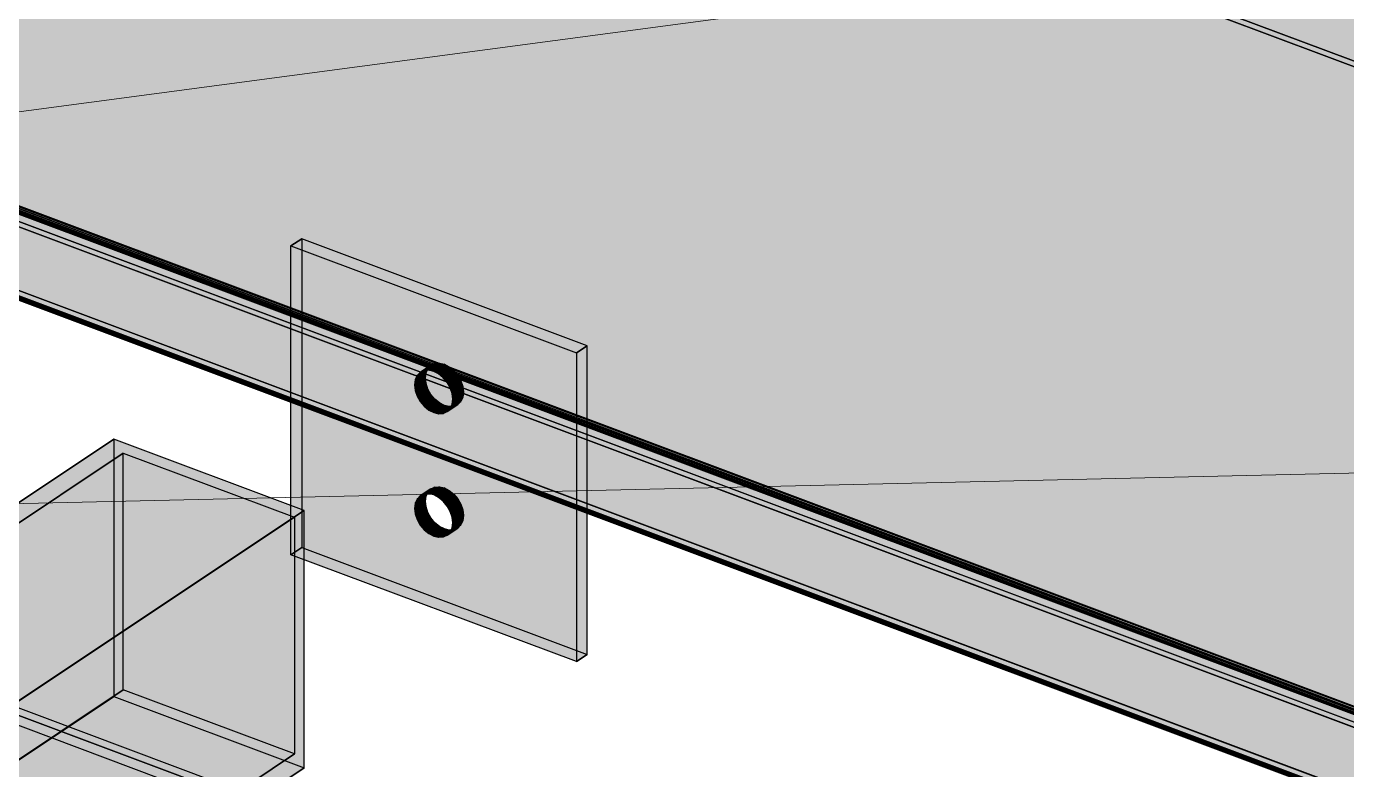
# Model space of a CAD drawing. Header units: millimetres. Extents: x 50 to 612415, y 2 to 4150.
# Drawn here: x 506879.4 to 507176.1, y 3066.1 to 3233.3 of the extents above; entities that cross this region are included whole.
import ezdxf

# ---------------------------------------------------------------- set-up
doc = ezdxf.new("R2010")
doc.units = ezdxf.units.MM
for name, color, linetype, lineweight in [('DIM', 7, 'Continuous', 13), ('HATCH', 8, 'Continuous', 9), ('OUTLINE', 7, 'Continuous', 25)]:
    doc.layers.add(name, color=color, linetype=linetype, lineweight=lineweight)

msp = doc.modelspace()

# ---------------------------------------------------------------- hatches: boundary and pattern name
at = {"layer": 'HATCH', "true_color": 0x617c87}
for points in [[(506465.121, 3530.022), (506490.45, 3338.131), (508395.612, 2623.695), (508556.01, 2745.938)], [(506492.302, 3337.242), (506466.973, 3529.133), (508555.973, 2745.758), (508395.575, 2623.515)], [(506445.4, 3498.899), (506446.603, 3499.701), (508521.501, 2721.614), (508520.298, 2720.812)], [(506155.161, 3349.271), (508203.162, 2581.27), (508180.708, 2566.301), (506132.707, 3334.302)], [(506156.764, 3350.34), (508204.765, 2582.34), (508203.162, 2581.27), (506155.161, 3349.271)], [(508203.162, 2578.955), (506155.161, 3346.956), (506132.707, 3331.987), (508180.708, 2563.986)], [(506459.211, 3346.347), (506458.008, 3345.545), (508389.006, 2621.421), (508390.209, 2622.223)], [(506490.422, 3338.039), (506472.242, 3325.918), (508377.338, 2611.507), (508395.518, 2623.628)], [(506473.681, 3323.643), (506491.861, 3335.763), (508394.079, 2622.431), (508375.899, 2610.311)], [(506490.434, 3338.05), (506490.422, 3338.039), (508395.518, 2623.628), (508395.533, 2623.638)], [(506491.861, 3335.763), (506492.057, 3335.944), (508394.32, 2622.595), (508394.079, 2622.431)]]:
    msp.add_hatch(color=145, dxfattribs=at).paths.add_polyline_path(points)
at = {"layer": 'HATCH', "true_color": 0x5b747f}
for points in [[(506437.341, 3511.643), (506445.4, 3498.899), (508520.298, 2720.812), (508528.356, 2727.513)], [(506446.603, 3499.701), (506438.544, 3512.445), (508529.559, 2728.315), (508521.501, 2721.614)], [(508203.162, 2581.27), (506155.161, 3349.271), (506155.161, 3336.539)], [(506155.161, 3346.956), (506155.161, 3349.271), (508203.162, 2581.27)], [(506156.764, 3337.608), (506156.764, 3350.34), (508204.765, 2582.34)], [(508203.162, 2578.955), (506155.161, 3346.956), (508203.162, 2581.27)], [(506458.008, 3345.545), (506470.863, 3325.215), (508376.151, 2610.732), (508389.006, 2621.421)], [(506472.066, 3326.017), (506459.211, 3346.347), (508390.209, 2622.223), (508377.353, 2611.534)], [(508203.162, 2581.27), (506155.161, 3336.539), (507179.161, 2932.861)], [(507180.765, 2933.931), (506156.764, 3337.608), (508204.765, 2582.34)]]:
    msp.add_hatch(color=147, dxfattribs=at).paths.add_polyline_path(points)
at = {"layer": 'HATCH', "true_color": 0x627d88}
for points in [[(506490.444, 3338.065), (506490.434, 3338.05), (508395.533, 2623.638), (508395.551, 2623.65)], [(506490.449, 3338.084), (506490.444, 3338.065), (508395.551, 2623.65), (508395.57, 2623.664)], [(506490.451, 3338.107), (506490.449, 3338.084), (508395.57, 2623.664), (508395.591, 2623.679)], [(506492.057, 3335.944), (506492.203, 3336.19), (508394.598, 2622.792), (508394.32, 2622.595)], [(506492.203, 3336.19), (506492.293, 3336.495), (508394.906, 2623.015), (508394.598, 2622.792)], [(506492.293, 3336.495), (506492.327, 3336.849), (508395.235, 2623.258), (508394.906, 2623.015)]]:
    msp.add_hatch(color=145, dxfattribs=at).paths.add_polyline_path(points)
at = {"layer": 'HATCH', "true_color": 0x617c88}
for points in [[(506490.45, 3338.131), (506490.451, 3338.107), (508395.591, 2623.679), (508395.612, 2623.695)], [(506492.327, 3336.849), (506492.302, 3337.242), (508395.575, 2623.515), (508395.235, 2623.258)]]:
    msp.add_hatch(color=145, dxfattribs=at).paths.add_polyline_path(points)
at = {"layer": 'HATCH', "true_color": 0x566e78}
for points in [[(506492.302, 3337.242), (506492.302, 3337.242), (508395.575, 2623.515), (508395.575, 2623.515)], [(506471.465, 3324.436), (506471.802, 3324.116), (508375.555, 2610.208), (508375.703, 2610.347)], [(506472.124, 3325.948), (506472.103, 3325.968), (508377.326, 2611.51), (508377.316, 2611.501)]]:
    msp.add_hatch(color=147, dxfattribs=at).paths.add_polyline_path(points)
at = {"layer": 'HATCH', "true_color": 0x5a737e}
for points in [[(506470.863, 3325.215), (506471.149, 3324.806), (508375.904, 2610.523), (508376.151, 2610.732)], [(506472.083, 3325.991), (506472.066, 3326.017), (508377.353, 2611.534), (508377.338, 2611.521)], [(506472.168, 3325.919), (506472.146, 3325.932), (508377.311, 2611.495), (508377.309, 2611.492)], [(506472.15, 3323.854), (506472.497, 3323.661), (508375.433, 2610.06), (508375.464, 2610.111)]]:
    msp.add_hatch(color=147, dxfattribs=at).paths.add_polyline_path(points)
at = {"layer": 'HATCH', "true_color": 0x58717b}
for points in [[(506471.149, 3324.806), (506471.465, 3324.436), (508375.703, 2610.347), (508375.904, 2610.523)], [(506471.802, 3324.116), (506472.15, 3323.854), (508375.464, 2610.111), (508375.555, 2610.208)], [(506472.103, 3325.968), (506472.083, 3325.991), (508377.338, 2611.521), (508377.326, 2611.51)], [(506472.146, 3325.932), (506472.124, 3325.948), (508377.316, 2611.501), (508377.311, 2611.495)]]:
    msp.add_hatch(color=147, dxfattribs=at).paths.add_polyline_path(points)
at = {"layer": 'HATCH', "true_color": 0x5c7580}
for points in [[(506472.189, 3325.912), (506472.168, 3325.919), (508377.309, 2611.492), (508377.311, 2611.491)], [(506472.497, 3323.661), (506472.834, 3323.54), (508375.463, 2610.054), (508375.433, 2610.06)]]:
    msp.add_hatch(color=147, dxfattribs=at).paths.add_polyline_path(points)
at = {"layer": 'HATCH', "true_color": 0x5e7883}
for points in [[(506472.208, 3325.909), (506472.189, 3325.912), (508377.311, 2611.491), (508377.316, 2611.494)], [(506472.834, 3323.54), (506473.149, 3323.496), (508375.552, 2610.095), (508375.463, 2610.054)]]:
    msp.add_hatch(color=155, dxfattribs=at).paths.add_polyline_path(points)
at = {"layer": 'HATCH', "true_color": 0x5f7985}
for points in [[(506472.226, 3325.911), (506472.208, 3325.909), (508377.316, 2611.494), (508377.325, 2611.499)], [(506473.149, 3323.496), (506473.435, 3323.531), (508375.699, 2610.182), (508375.552, 2610.095)]]:
    msp.add_hatch(color=155, dxfattribs=at).paths.add_polyline_path(points)
at = {"layer": 'HATCH', "true_color": 0x607b86}
for points in [[(506472.242, 3325.918), (506472.226, 3325.911), (508377.325, 2611.499), (508377.338, 2611.507)], [(506473.435, 3323.531), (506473.681, 3323.643), (508375.899, 2610.311), (508375.699, 2610.182)]]:
    msp.add_hatch(color=155, dxfattribs=at).paths.add_polyline_path(points)
at = {"layer": 'HATCH', "true_color": 0x46848e}
for points in [[(506938.852, 3114.478), (506938.852, 3183.926), (506941.258, 3185.53), (506941.258, 3116.082)], [(507003.006, 3159.869), (507003.006, 3090.42), (507005.411, 3092.024), (507005.411, 3161.472)], [(506967.905, 3155.471), (506967.225, 3154.767), (506969.631, 3156.371), (506970.31, 3157.075)], [(506973.953, 3146.655), (506974.633, 3147.359), (506977.038, 3148.963), (506976.359, 3148.259)], [(506520.516, 2830.237), (506520.516, 2888.11), (506899.023, 3140.448), (506899.023, 3082.575)], [(506522.655, 2884.994), (506522.655, 2831.75), (506901.162, 3084.088), (506901.162, 3137.332)], [(506967.905, 3127.691), (506967.225, 3126.987), (506969.631, 3128.591), (506970.31, 3129.295)], [(506561.147, 2817.315), (506561.147, 2870.559), (506939.654, 3122.897), (506939.654, 3069.653)], [(506563.285, 2872.072), (506563.285, 2814.198), (506941.792, 3066.536), (506941.792, 3124.41)], [(506973.953, 3118.875), (506974.633, 3119.58), (506977.038, 3121.183), (506976.359, 3120.479)]]:
    msp.add_hatch(color=145, dxfattribs=at).paths.add_polyline_path(points)
at = {"layer": 'HATCH', "true_color": 0x468f99}
for points in [[(506938.852, 3183.926), (507003.006, 3159.869), (507005.411, 3161.472), (506941.258, 3185.53)], [(506973.953, 3153.203), (506973.067, 3154.27), (506975.473, 3155.874), (506976.359, 3154.806)], [(506967.905, 3148.923), (506968.79, 3147.855), (506971.196, 3149.459), (506970.31, 3150.527)], [(506520.516, 2888.11), (506563.285, 2872.072), (506941.792, 3124.41), (506899.023, 3140.448)], [(506561.147, 2870.559), (506522.655, 2884.994), (506901.162, 3137.332), (506939.654, 3122.897)], [(506973.953, 3125.423), (506973.067, 3126.491), (506975.473, 3128.095), (506976.359, 3127.027)], [(506967.905, 3121.144), (506968.79, 3120.076), (506971.196, 3121.68), (506970.31, 3122.748)], [(507003.006, 3090.42), (506938.852, 3114.478), (506941.258, 3116.082), (507005.411, 3092.024)], [(506522.655, 2831.75), (506561.147, 2817.315), (506939.654, 3069.653), (506901.162, 3084.088)], [(506563.285, 2814.198), (506520.516, 2830.237), (506899.023, 3082.575), (506941.792, 3066.536)]]:
    msp.add_hatch(color=135, dxfattribs=at).paths.add_polyline_path(points)
at = {"layer": 'HATCH', "true_color": 0x468690}
for points in [[(506941.258, 3185.53), (506941.258, 3116.082), (506969.631, 3156.371)], [(506941.258, 3185.53), (506969.631, 3156.371), (506970.31, 3157.075)], [(506941.258, 3185.53), (506970.31, 3157.075), (506971.196, 3157.478)], [(506941.258, 3185.53), (506971.196, 3157.478), (506972.228, 3157.554)], [(506941.258, 3185.53), (506972.228, 3157.554), (506973.335, 3157.297)], [(506941.258, 3185.53), (506973.335, 3157.297), (506974.442, 3156.724)], [(506941.258, 3185.53), (506974.442, 3156.724), (506975.473, 3155.874)], [(507005.411, 3161.472), (506941.258, 3185.53), (506975.473, 3155.874)], [(506967.225, 3154.767), (506938.852, 3114.478), (506938.852, 3183.926)], [(506967.905, 3155.471), (506967.225, 3154.767), (506938.852, 3183.926)], [(506968.79, 3155.874), (506967.905, 3155.471), (506938.852, 3183.926)], [(506969.822, 3155.95), (506968.79, 3155.874), (506938.852, 3183.926)], [(506970.929, 3155.693), (506969.822, 3155.95), (506938.852, 3183.926)], [(506972.036, 3155.12), (506970.929, 3155.693), (506938.852, 3183.926)], [(506973.067, 3154.27), (506972.036, 3155.12), (506938.852, 3183.926)], [(506973.067, 3154.27), (506938.852, 3183.926), (507003.006, 3159.869)], [(507005.411, 3092.024), (507005.411, 3161.472), (506975.473, 3147.855)], [(507005.411, 3161.472), (506976.359, 3148.259), (506975.473, 3147.855)], [(507005.411, 3161.472), (506975.473, 3155.874), (506976.359, 3154.806)], [(507005.411, 3161.472), (506977.038, 3148.963), (506976.359, 3148.259)], [(507005.411, 3161.472), (506976.359, 3154.806), (506977.038, 3153.593)], [(507005.411, 3161.472), (506977.466, 3149.919), (506977.038, 3148.963)], [(507005.411, 3161.472), (506977.038, 3153.593), (506977.466, 3152.316)], [(507005.411, 3161.472), (506977.611, 3151.063), (506977.466, 3149.919)], [(507005.411, 3161.472), (506977.466, 3152.316), (506977.611, 3151.063)], [(506973.067, 3146.251), (507003.006, 3159.869), (507003.006, 3090.42)], [(506973.067, 3146.251), (506973.953, 3146.655), (507003.006, 3159.869)], [(506973.953, 3153.203), (506973.067, 3154.27), (507003.006, 3159.869)], [(506973.953, 3146.655), (506974.633, 3147.359), (507003.006, 3159.869)], [(506974.633, 3151.989), (506973.953, 3153.203), (507003.006, 3159.869)], [(506974.633, 3147.359), (506975.06, 3148.315), (507003.006, 3159.869)], [(506975.06, 3150.712), (506974.633, 3151.989), (507003.006, 3159.869)], [(506975.06, 3148.315), (506975.206, 3149.459), (507003.006, 3159.869)], [(506975.206, 3149.459), (506975.06, 3150.712), (507003.006, 3159.869)], [(506967.225, 3154.767), (506966.798, 3153.81), (506938.852, 3114.478)], [(506941.258, 3116.082), (506969.203, 3155.414), (506969.631, 3156.371)], [(506941.258, 3116.082), (506969.058, 3154.27), (506969.203, 3155.414)], [(506966.798, 3153.81), (506966.652, 3152.667), (506938.852, 3114.478)], [(506938.852, 3114.478), (506966.652, 3152.667), (506966.798, 3151.414)], [(506969.203, 3153.018), (506969.058, 3154.27), (506941.258, 3116.082)], [(506969.203, 3153.018), (506941.258, 3116.082), (506969.058, 3126.491)], [(506966.652, 3152.667), (506966.798, 3151.414), (506969.203, 3153.018), (506969.058, 3154.27)], [(506969.203, 3153.018), (506969.058, 3126.491), (506969.203, 3127.635)], [(506969.203, 3153.018), (506969.203, 3127.635), (506969.631, 3128.591)], [(506969.203, 3153.018), (506969.631, 3128.591), (506970.31, 3129.295)], [(506969.203, 3153.018), (506970.31, 3129.295), (506971.196, 3129.699)], [(506969.203, 3153.018), (506971.196, 3129.699), (506972.228, 3129.775)], [(506969.203, 3153.018), (506972.228, 3129.775), (506973.335, 3129.517)], [(506969.203, 3153.018), (506973.335, 3129.517), (506974.442, 3128.944)], [(506969.203, 3153.018), (506974.442, 3128.944), (506975.473, 3128.095)], [(506969.203, 3153.018), (506977.038, 3125.813), (506977.466, 3124.536)], [(506969.203, 3153.018), (506975.473, 3128.095), (506976.359, 3127.027)], [(506969.203, 3153.018), (506976.359, 3127.027), (506977.038, 3125.813)], [(506969.631, 3151.741), (506969.203, 3153.018), (506977.466, 3124.536)], [(506970.31, 3150.527), (506969.631, 3151.741), (506977.466, 3124.536)], [(506975.206, 3149.459), (506975.06, 3150.712), (506977.466, 3152.316), (506977.611, 3151.063)], [(506966.652, 3124.887), (506938.852, 3114.478), (506966.798, 3151.414)], [(506966.798, 3126.031), (506966.652, 3124.887), (506966.798, 3151.414)], [(506967.225, 3126.987), (506966.798, 3126.031), (506966.798, 3151.414)], [(506967.905, 3127.691), (506967.225, 3126.987), (506966.798, 3151.414)], [(506968.79, 3128.095), (506967.905, 3127.691), (506966.798, 3151.414)], [(506969.822, 3128.171), (506968.79, 3128.095), (506966.798, 3151.414)], [(506970.929, 3127.913), (506969.822, 3128.171), (506966.798, 3151.414)], [(506972.036, 3127.34), (506970.929, 3127.913), (506966.798, 3151.414)], [(506973.067, 3126.491), (506972.036, 3127.34), (506966.798, 3151.414)], [(506975.06, 3122.933), (506974.633, 3124.209), (506966.798, 3151.414)], [(506973.953, 3125.423), (506973.067, 3126.491), (506966.798, 3151.414)], [(506974.633, 3124.209), (506973.953, 3125.423), (506966.798, 3151.414)], [(506975.06, 3122.933), (506966.798, 3151.414), (506967.225, 3150.137)], [(506975.06, 3122.933), (506967.225, 3150.137), (506967.905, 3148.923)], [(506975.06, 3122.933), (506967.905, 3148.923), (507003.006, 3090.42)], [(506967.905, 3148.923), (506968.79, 3147.855), (507003.006, 3090.42)], [(507005.411, 3092.024), (506970.31, 3150.527), (506977.466, 3124.536)], [(507005.411, 3092.024), (506971.196, 3149.459), (506970.31, 3150.527)], [(507005.411, 3092.024), (506972.228, 3148.61), (506971.196, 3149.459)], [(506968.79, 3147.855), (506969.822, 3147.006), (507003.006, 3090.42)], [(506969.822, 3147.006), (506970.929, 3146.433), (507003.006, 3090.42)], [(506970.929, 3146.433), (506972.036, 3146.176), (507003.006, 3090.42)], [(506972.036, 3146.176), (506973.067, 3146.251), (507003.006, 3090.42)], [(507005.411, 3092.024), (506973.335, 3148.037), (506972.228, 3148.61)], [(507005.411, 3092.024), (506974.442, 3147.779), (506973.335, 3148.037)], [(507005.411, 3092.024), (506975.473, 3147.855), (506974.442, 3147.779)], [(506899.023, 3140.448), (506899.023, 3082.575), (506901.162, 3137.332)], [(506899.023, 3140.448), (506901.162, 3137.332), (506939.654, 3122.897)], [(506939.654, 3122.897), (506941.792, 3124.41), (506899.023, 3140.448)], [(506899.023, 3082.575), (506901.162, 3084.088), (506901.162, 3137.332)], [(506969.203, 3125.238), (506969.058, 3126.491), (506941.258, 3116.082)], [(506969.631, 3123.961), (506969.203, 3125.238), (506941.258, 3116.082)], [(506966.652, 3124.887), (506966.798, 3123.634), (506969.203, 3125.238), (506969.058, 3126.491)], [(506938.852, 3114.478), (506966.652, 3124.887), (506966.798, 3123.634)], [(506938.852, 3114.478), (506966.798, 3123.634), (506967.225, 3122.357)], [(506938.852, 3114.478), (506967.225, 3122.357), (506967.905, 3121.144)], [(506939.654, 3069.653), (506941.792, 3066.536), (506941.792, 3124.41)], [(506939.654, 3122.897), (506939.654, 3069.653), (506941.792, 3124.41)], [(506970.31, 3122.748), (506969.631, 3123.961), (506941.258, 3116.082)], [(506971.196, 3121.68), (506970.31, 3122.748), (506941.258, 3116.082)], [(506975.206, 3121.68), (506975.06, 3122.933), (506977.466, 3124.536), (506977.611, 3123.283)], [(506975.206, 3121.68), (506975.06, 3122.933), (507003.006, 3090.42)], [(507005.411, 3092.024), (506977.466, 3122.14), (506977.038, 3121.183)], [(507005.411, 3092.024), (506977.466, 3124.536), (506977.611, 3123.283)], [(507005.411, 3092.024), (506977.611, 3123.283), (506977.466, 3122.14)], [(506938.852, 3114.478), (506967.905, 3121.144), (506968.79, 3120.076)], [(507003.006, 3090.42), (506938.852, 3114.478), (506968.79, 3120.076)], [(506971.196, 3121.68), (506941.258, 3116.082), (507005.411, 3092.024)], [(506968.79, 3120.076), (506969.822, 3119.226), (507003.006, 3090.42)], [(506969.822, 3119.226), (506970.929, 3118.654), (507003.006, 3090.42)], [(507005.411, 3092.024), (506972.228, 3120.83), (506971.196, 3121.68)], [(507005.411, 3092.024), (506973.335, 3120.257), (506972.228, 3120.83)], [(507005.411, 3092.024), (506974.442, 3120), (506973.335, 3120.257)], [(506973.953, 3118.875), (506974.633, 3119.58), (507003.006, 3090.42)], [(507005.411, 3092.024), (506975.473, 3120.076), (506974.442, 3120)], [(506974.633, 3119.58), (506975.06, 3120.536), (507003.006, 3090.42)], [(506975.06, 3120.536), (506975.206, 3121.68), (507003.006, 3090.42)], [(507005.411, 3092.024), (506976.359, 3120.479), (506975.473, 3120.076)], [(507005.411, 3092.024), (506977.038, 3121.183), (506976.359, 3120.479)], [(506970.929, 3118.654), (506972.036, 3118.396), (507003.006, 3090.42)], [(506972.036, 3118.396), (506973.067, 3118.472), (507003.006, 3090.42)], [(506973.067, 3118.472), (506973.953, 3118.875), (507003.006, 3090.42)], [(506939.654, 3069.653), (506901.162, 3084.088), (506899.023, 3082.575)], [(506939.654, 3069.653), (506899.023, 3082.575), (506941.792, 3066.536)]]:
    msp.add_hatch(color=145, dxfattribs=at).paths.add_polyline_path(points)
at = {"layer": 'HATCH', "true_color": 0x46828c}
for points in [[(506966.798, 3153.81), (506966.652, 3152.667), (506969.058, 3154.27), (506969.203, 3155.414)], [(506975.06, 3148.315), (506975.206, 3149.459), (506977.611, 3151.063), (506977.466, 3149.919)], [(506966.798, 3126.031), (506966.652, 3124.887), (506969.058, 3126.491), (506969.203, 3127.635)], [(506975.06, 3120.536), (506975.206, 3121.68), (506977.611, 3123.283), (506977.466, 3122.14)]]:
    msp.add_hatch(color=145, dxfattribs=at).paths.add_polyline_path(points)
at = {"layer": 'HATCH', "true_color": 0x468089}
for points in [[(506967.225, 3154.767), (506966.798, 3153.81), (506969.203, 3155.414), (506969.631, 3156.371)], [(506974.633, 3147.359), (506975.06, 3148.315), (506977.466, 3149.919), (506977.038, 3148.963)], [(506967.225, 3126.987), (506966.798, 3126.031), (506969.203, 3127.635), (506969.631, 3128.591)], [(506974.633, 3119.58), (506975.06, 3120.536), (506977.466, 3122.14), (506977.038, 3121.183)]]:
    msp.add_hatch(color=137, dxfattribs=at).paths.add_polyline_path(points)
at = {"layer": 'HATCH', "true_color": 0x468892}
for points in [[(506968.79, 3155.874), (506967.905, 3155.471), (506970.31, 3157.075), (506971.196, 3157.478)], [(506973.067, 3146.251), (506973.953, 3146.655), (506976.359, 3148.259), (506975.473, 3147.855)], [(506968.79, 3128.095), (506967.905, 3127.691), (506970.31, 3129.295), (506971.196, 3129.699)], [(506973.067, 3118.472), (506973.953, 3118.875), (506976.359, 3120.479), (506975.473, 3120.076)]]:
    msp.add_hatch(color=145, dxfattribs=at).paths.add_polyline_path(points)
at = {"layer": 'HATCH', "true_color": 0x468b96}
for points in [[(506969.822, 3155.95), (506968.79, 3155.874), (506971.196, 3157.478), (506972.228, 3157.554)], [(506972.036, 3146.176), (506973.067, 3146.251), (506975.473, 3147.855), (506974.442, 3147.779)], [(506969.822, 3128.171), (506968.79, 3128.095), (506971.196, 3129.699), (506972.228, 3129.775)], [(506972.036, 3118.396), (506973.067, 3118.472), (506975.473, 3120.076), (506974.442, 3120)]]:
    msp.add_hatch(color=145, dxfattribs=at).paths.add_polyline_path(points)
at = {"layer": 'HATCH', "true_color": 0x468e98}
for points in [[(506970.929, 3155.693), (506969.822, 3155.95), (506972.228, 3157.554), (506973.335, 3157.297)], [(506970.929, 3146.433), (506972.036, 3146.176), (506974.442, 3147.779), (506973.335, 3148.037)], [(506970.929, 3127.913), (506969.822, 3128.171), (506972.228, 3129.775), (506973.335, 3129.517)], [(506970.929, 3118.654), (506972.036, 3118.396), (506974.442, 3120), (506973.335, 3120.257)]]:
    msp.add_hatch(color=145, dxfattribs=at).paths.add_polyline_path(points)
at = {"layer": 'HATCH', "true_color": 0x468f9a}
for points in [[(506972.036, 3155.12), (506970.929, 3155.693), (506973.335, 3157.297), (506974.442, 3156.724)], [(506973.067, 3154.27), (506972.036, 3155.12), (506974.442, 3156.724), (506975.473, 3155.874)], [(506968.79, 3147.855), (506969.822, 3147.006), (506972.228, 3148.61), (506971.196, 3149.459)], [(506969.822, 3147.006), (506970.929, 3146.433), (506973.335, 3148.037), (506972.228, 3148.61)], [(506972.036, 3127.34), (506970.929, 3127.913), (506973.335, 3129.517), (506974.442, 3128.944)], [(506973.067, 3126.491), (506972.036, 3127.34), (506974.442, 3128.944), (506975.473, 3128.095)], [(506968.79, 3120.076), (506969.822, 3119.226), (506972.228, 3120.83), (506971.196, 3121.68)], [(506969.822, 3119.226), (506970.929, 3118.654), (506973.335, 3120.257), (506972.228, 3120.83)]]:
    msp.add_hatch(color=135, dxfattribs=at).paths.add_polyline_path(points)
at = {"layer": 'HATCH', "true_color": 0x468d97}
for points in [[(506974.633, 3151.989), (506973.953, 3153.203), (506976.359, 3154.806), (506977.038, 3153.593)], [(506967.225, 3150.137), (506967.905, 3148.923), (506970.31, 3150.527), (506969.631, 3151.741)], [(506974.633, 3124.209), (506973.953, 3125.423), (506976.359, 3127.027), (506977.038, 3125.813)], [(506967.225, 3122.357), (506967.905, 3121.144), (506970.31, 3122.748), (506969.631, 3123.961)]]:
    msp.add_hatch(color=145, dxfattribs=at).paths.add_polyline_path(points)
at = {"layer": 'HATCH', "true_color": 0x468a94}
for points in [[(506966.798, 3151.414), (506967.225, 3150.137), (506969.631, 3151.741), (506969.203, 3153.018)], [(506975.06, 3150.712), (506974.633, 3151.989), (506977.038, 3153.593), (506977.466, 3152.316)], [(506966.798, 3123.634), (506967.225, 3122.357), (506969.631, 3123.961), (506969.203, 3125.238)], [(506975.06, 3122.933), (506974.633, 3124.209), (506977.038, 3125.813), (506977.466, 3124.536)]]:
    msp.add_hatch(color=145, dxfattribs=at).paths.add_polyline_path(points)

# ---------------------------------------------------------------- linework, layer by layer
at = {"layer": 'DIM'}
for points in [[(506303.463, 3137.708), (508800, 3470), (508900, 3470)], [(506224.149, 3111.023), (508800, 3170), (508900, 3170)]]:
    msp.add_lwpolyline(points, dxfattribs=at)
at = {"layer": 'OUTLINE', "color": 139, "true_color": 0x42544a}
for p, q in [((508520.298, 2720.812), (506445.4, 3498.899)), ((506445.4, 3498.899), (508520.298, 2720.812)), ((506446.603, 3499.701), (508521.501, 2721.614)), ((508521.501, 2721.614), (506446.603, 3499.701)), ((508203.162, 2581.27), (506155.161, 3349.271)), ((506155.161, 3349.271), (508203.162, 2581.27)), ((508203.162, 2581.27), (506155.161, 3349.271)), ((506155.161, 3349.271), (508203.162, 2581.27)), ((506156.764, 3350.34), (508204.765, 2582.34)), ((506156.764, 3350.34), (508204.765, 2582.34)), ((508203.162, 2578.955), (506155.161, 3346.956)), ((508203.162, 2578.955), (506155.161, 3346.956)), ((508389.006, 2621.421), (506458.008, 3345.545)), ((506458.008, 3345.545), (508389.006, 2621.421)), ((506459.211, 3346.347), (508390.209, 2622.223)), ((508390.209, 2622.223), (506459.211, 3346.347)), ((506490.422, 3338.039), (508395.518, 2623.628)), ((508395.518, 2623.628), (506490.422, 3338.039)), ((506490.434, 3338.05), (508395.533, 2623.638)), ((508395.533, 2623.638), (506490.434, 3338.05)), ((506490.444, 3338.065), (508395.551, 2623.65)), ((508395.551, 2623.65), (506490.444, 3338.065)), ((506490.449, 3338.084), (508395.57, 2623.664)), ((508395.57, 2623.664), (506490.449, 3338.084)), ((506490.45, 3338.131), (508395.612, 2623.695)), ((508395.612, 2623.695), (506490.45, 3338.131)), ((506490.451, 3338.107), (508395.591, 2623.679)), ((508395.591, 2623.679), (506490.451, 3338.107)), ((508394.079, 2622.431), (506491.861, 3335.763)), ((506491.861, 3335.763), (508394.079, 2622.431)), ((508394.32, 2622.595), (506492.057, 3335.944)), ((506492.057, 3335.944), (508394.32, 2622.595)), ((508394.598, 2622.792), (506492.203, 3336.19)), ((506492.203, 3336.19), (508394.598, 2622.792)), ((508394.906, 2623.015), (506492.293, 3336.495)), ((506492.293, 3336.495), (508394.906, 2623.015)), ((508395.575, 2623.515), (506492.302, 3337.242)), ((506492.302, 3337.242), (508395.575, 2623.515)), ((508395.575, 2623.515), (506492.302, 3337.242)), ((506492.302, 3337.242), (508395.575, 2623.515)), ((508395.235, 2623.258), (506492.327, 3336.849)), ((506492.327, 3336.849), (508395.235, 2623.258)), ((508376.151, 2610.732), (506470.863, 3325.215)), ((506470.863, 3325.215), (508376.151, 2610.732)), ((508375.904, 2610.523), (506471.149, 3324.806)), ((506471.149, 3324.806), (508375.904, 2610.523)), ((508375.703, 2610.347), (506471.465, 3324.436)), ((506471.465, 3324.436), (508375.703, 2610.347)), ((508375.555, 2610.208), (506471.802, 3324.116)), ((506471.802, 3324.116), (508375.555, 2610.208)), ((506472.066, 3326.017), (508377.353, 2611.534)), ((508377.353, 2611.534), (506472.066, 3326.017)), ((506472.083, 3325.991), (508377.338, 2611.521)), ((508377.338, 2611.521), (506472.083, 3325.991)), ((506472.103, 3325.968), (508377.326, 2611.51)), ((508377.326, 2611.51), (506472.103, 3325.968)), ((506472.124, 3325.948), (508377.316, 2611.501)), ((508377.316, 2611.501), (506472.124, 3325.948)), ((506472.146, 3325.932), (508377.311, 2611.495)), ((508377.311, 2611.495), (506472.146, 3325.932)), ((508375.464, 2610.111), (506472.15, 3323.854)), ((506472.15, 3323.854), (508375.464, 2610.111)), ((506472.168, 3325.919), (508377.309, 2611.492)), ((508377.309, 2611.492), (506472.168, 3325.919)), ((506472.189, 3325.912), (508377.311, 2611.491)), ((508377.311, 2611.491), (506472.189, 3325.912)), ((506472.208, 3325.909), (508377.316, 2611.494)), ((508377.316, 2611.494), (506472.208, 3325.909)), ((506472.226, 3325.911), (508377.325, 2611.499)), ((508377.325, 2611.499), (506472.226, 3325.911)), ((506472.242, 3325.918), (508377.338, 2611.507)), ((508377.338, 2611.507), (506472.242, 3325.918)), ((508375.433, 2610.06), (506472.497, 3323.661)), ((506472.497, 3323.661), (508375.433, 2610.06)), ((508375.463, 2610.054), (506472.834, 3323.54)), ((506472.834, 3323.54), (508375.463, 2610.054)), ((508375.552, 2610.095), (506473.149, 3323.496)), ((506473.149, 3323.496), (508375.552, 2610.095)), ((508375.699, 2610.182), (506473.435, 3323.531)), ((506473.435, 3323.531), (508375.699, 2610.182)), ((508375.899, 2610.311), (506473.681, 3323.643)), ((506473.681, 3323.643), (508375.899, 2610.311)), ((506938.852, 3183.926), (506941.258, 3185.53)), ((506941.258, 3185.53), (506938.852, 3183.926)), ((506941.258, 3185.53), (506941.258, 3116.082)), ((506941.258, 3185.53), (506941.258, 3116.082)), ((507005.411, 3161.472), (506941.258, 3185.53)), ((507005.411, 3161.472), (506941.258, 3185.53)), ((506938.852, 3114.478), (506938.852, 3183.926)), ((506938.852, 3114.478), (506938.852, 3183.926)), ((506938.852, 3183.926), (507003.006, 3159.869)), ((506938.852, 3183.926), (507003.006, 3159.869)), ((507003.006, 3159.869), (507005.411, 3161.472)), ((507005.411, 3161.472), (507003.006, 3159.869)), ((507005.411, 3092.024), (507005.411, 3161.472)), ((507005.411, 3092.024), (507005.411, 3161.472)), ((507003.006, 3159.869), (507003.006, 3090.42)), ((507003.006, 3159.869), (507003.006, 3090.42)), ((506969.203, 3155.414), (506966.798, 3153.81)), ((506966.798, 3153.81), (506969.203, 3155.414)), ((506967.225, 3154.767), (506966.798, 3153.81)), ((506967.225, 3154.767), (506966.798, 3153.81)), ((506969.631, 3156.371), (506967.225, 3154.767)), ((506967.225, 3154.767), (506969.631, 3156.371)), ((506967.905, 3155.471), (506967.225, 3154.767)), ((506967.905, 3155.471), (506967.225, 3154.767)), ((506970.31, 3157.075), (506967.905, 3155.471)), ((506967.905, 3155.471), (506970.31, 3157.075)), ((506968.79, 3155.874), (506967.905, 3155.471)), ((506968.79, 3155.874), (506967.905, 3155.471)), ((506971.196, 3157.478), (506968.79, 3155.874)), ((506968.79, 3155.874), (506971.196, 3157.478)), ((506969.822, 3155.95), (506968.79, 3155.874)), ((506969.822, 3155.95), (506968.79, 3155.874)), ((506969.058, 3154.27), (506969.203, 3155.414)), ((506969.058, 3154.27), (506969.203, 3155.414)), ((506969.203, 3155.414), (506969.631, 3156.371)), ((506969.203, 3155.414), (506969.631, 3156.371)), ((506969.631, 3156.371), (506970.31, 3157.075)), ((506969.631, 3156.371), (506970.31, 3157.075)), ((506972.228, 3157.554), (506969.822, 3155.95)), ((506969.822, 3155.95), (506972.228, 3157.554)), ((506970.929, 3155.693), (506969.822, 3155.95)), ((506970.929, 3155.693), (506969.822, 3155.95)), ((506970.31, 3157.075), (506971.196, 3157.478)), ((506970.31, 3157.075), (506971.196, 3157.478)), ((506973.335, 3157.297), (506970.929, 3155.693)), ((506970.929, 3155.693), (506973.335, 3157.297)), ((506972.036, 3155.12), (506970.929, 3155.693)), ((506972.036, 3155.12), (506970.929, 3155.693)), ((506971.196, 3157.478), (506972.228, 3157.554)), ((506971.196, 3157.478), (506972.228, 3157.554)), ((506974.442, 3156.724), (506972.036, 3155.12)), ((506972.036, 3155.12), (506974.442, 3156.724)), ((506973.067, 3154.27), (506972.036, 3155.12)), ((506973.067, 3154.27), (506972.036, 3155.12)), ((506972.228, 3157.554), (506973.335, 3157.297)), ((506972.228, 3157.554), (506973.335, 3157.297)), ((506975.473, 3155.874), (506973.067, 3154.27)), ((506973.067, 3154.27), (506975.473, 3155.874)), ((506973.335, 3157.297), (506974.442, 3156.724)), ((506973.335, 3157.297), (506974.442, 3156.724)), ((506976.359, 3154.806), (506973.953, 3153.203)), ((506973.953, 3153.203), (506976.359, 3154.806)), ((506974.442, 3156.724), (506975.473, 3155.874)), ((506974.442, 3156.724), (506975.473, 3155.874)), ((506975.473, 3155.874), (506976.359, 3154.806)), ((506975.473, 3155.874), (506976.359, 3154.806)), ((506976.359, 3154.806), (506977.038, 3153.593)), ((506976.359, 3154.806), (506977.038, 3153.593)), ((506969.058, 3154.27), (506966.652, 3152.667)), ((506966.652, 3152.667), (506969.058, 3154.27)), ((506966.798, 3153.81), (506966.652, 3152.667)), ((506966.798, 3153.81), (506966.652, 3152.667)), ((506966.652, 3152.667), (506966.798, 3151.414)), ((506966.652, 3152.667), (506966.798, 3151.414)), ((506969.203, 3153.018), (506966.798, 3151.414)), ((506966.798, 3151.414), (506969.203, 3153.018)), ((506969.631, 3151.741), (506967.225, 3150.137)), ((506967.225, 3150.137), (506969.631, 3151.741)), ((506969.203, 3153.018), (506969.058, 3154.27)), ((506969.203, 3153.018), (506969.058, 3154.27)), ((506969.631, 3151.741), (506969.203, 3153.018)), ((506969.631, 3151.741), (506969.203, 3153.018)), ((506970.31, 3150.527), (506969.631, 3151.741)), ((506970.31, 3150.527), (506969.631, 3151.741)), ((506973.953, 3153.203), (506973.067, 3154.27)), ((506973.953, 3153.203), (506973.067, 3154.27)), ((506974.633, 3151.989), (506973.953, 3153.203)), ((506974.633, 3151.989), (506973.953, 3153.203)), ((506974.633, 3151.989), (506977.038, 3153.593)), ((506977.038, 3153.593), (506974.633, 3151.989)), ((506975.06, 3150.712), (506974.633, 3151.989)), ((506975.06, 3150.712), (506974.633, 3151.989)), ((506975.06, 3150.712), (506977.466, 3152.316)), ((506977.466, 3152.316), (506975.06, 3150.712)), ((506977.038, 3153.593), (506977.466, 3152.316)), ((506977.038, 3153.593), (506977.466, 3152.316)), ((506977.466, 3152.316), (506977.611, 3151.063)), ((506977.466, 3152.316), (506977.611, 3151.063)), ((506966.798, 3151.414), (506967.225, 3150.137)), ((506966.798, 3151.414), (506967.225, 3150.137)), ((506967.225, 3150.137), (506967.905, 3148.923)), ((506967.225, 3150.137), (506967.905, 3148.923)), ((506967.905, 3148.923), (506970.31, 3150.527)), ((506970.31, 3150.527), (506967.905, 3148.923)), ((506967.905, 3148.923), (506968.79, 3147.855)), ((506967.905, 3148.923), (506968.79, 3147.855)), ((506968.79, 3147.855), (506971.196, 3149.459)), ((506971.196, 3149.459), (506968.79, 3147.855)), ((506971.196, 3149.459), (506970.31, 3150.527)), ((506971.196, 3149.459), (506970.31, 3150.527)), ((506972.228, 3148.61), (506971.196, 3149.459)), ((506972.228, 3148.61), (506971.196, 3149.459)), ((506974.633, 3147.359), (506977.038, 3148.963)), ((506977.038, 3148.963), (506974.633, 3147.359)), ((506975.206, 3149.459), (506975.06, 3150.712)), ((506975.206, 3149.459), (506975.06, 3150.712)), ((506975.06, 3148.315), (506977.466, 3149.919)), ((506977.466, 3149.919), (506975.06, 3148.315)), ((506975.06, 3148.315), (506975.206, 3149.459)), ((506975.06, 3148.315), (506975.206, 3149.459)), ((506975.206, 3149.459), (506977.611, 3151.063)), ((506977.611, 3151.063), (506975.206, 3149.459)), ((506977.038, 3148.963), (506976.359, 3148.259)), ((506977.038, 3148.963), (506976.359, 3148.259)), ((506977.466, 3149.919), (506977.038, 3148.963)), ((506977.466, 3149.919), (506977.038, 3148.963)), ((506977.611, 3151.063), (506977.466, 3149.919)), ((506977.611, 3151.063), (506977.466, 3149.919)), ((506968.79, 3147.855), (506969.822, 3147.006)), ((506968.79, 3147.855), (506969.822, 3147.006)), ((506969.822, 3147.006), (506972.228, 3148.61)), ((506972.228, 3148.61), (506969.822, 3147.006)), ((506969.822, 3147.006), (506970.929, 3146.433)), ((506969.822, 3147.006), (506970.929, 3146.433)), ((506970.929, 3146.433), (506973.335, 3148.037)), ((506973.335, 3148.037), (506970.929, 3146.433)), ((506970.929, 3146.433), (506972.036, 3146.176)), ((506970.929, 3146.433), (506972.036, 3146.176)), ((506972.036, 3146.176), (506974.442, 3147.779)), ((506974.442, 3147.779), (506972.036, 3146.176)), ((506972.036, 3146.176), (506973.067, 3146.251)), ((506972.036, 3146.176), (506973.067, 3146.251)), ((506973.335, 3148.037), (506972.228, 3148.61)), ((506973.335, 3148.037), (506972.228, 3148.61)), ((506973.067, 3146.251), (506975.473, 3147.855)), ((506975.473, 3147.855), (506973.067, 3146.251)), ((506973.067, 3146.251), (506973.953, 3146.655)), ((506973.067, 3146.251), (506973.953, 3146.655)), ((506974.442, 3147.779), (506973.335, 3148.037)), ((506974.442, 3147.779), (506973.335, 3148.037)), ((506973.953, 3146.655), (506976.359, 3148.259)), ((506976.359, 3148.259), (506973.953, 3146.655)), ((506973.953, 3146.655), (506974.633, 3147.359)), ((506973.953, 3146.655), (506974.633, 3147.359)), ((506975.473, 3147.855), (506974.442, 3147.779)), ((506975.473, 3147.855), (506974.442, 3147.779)), ((506974.633, 3147.359), (506975.06, 3148.315)), ((506974.633, 3147.359), (506975.06, 3148.315)), ((506976.359, 3148.259), (506975.473, 3147.855)), ((506976.359, 3148.259), (506975.473, 3147.855)), ((506520.516, 2888.11), (506899.023, 3140.448)), ((506899.023, 3140.448), (506520.516, 2888.11)), ((506899.023, 3140.448), (506899.023, 3082.575)), ((506941.792, 3124.41), (506899.023, 3140.448)), ((506899.023, 3140.448), (506899.023, 3082.575)), ((506941.792, 3124.41), (506899.023, 3140.448)), ((506901.162, 3137.332), (506522.655, 2884.994)), ((506522.655, 2884.994), (506901.162, 3137.332)), ((506901.162, 3084.088), (506901.162, 3137.332)), ((506901.162, 3137.332), (506939.654, 3122.897)), ((506901.162, 3084.088), (506901.162, 3137.332)), ((506901.162, 3137.332), (506939.654, 3122.897)), ((506969.631, 3128.591), (506967.225, 3126.987)), ((506967.225, 3126.987), (506969.631, 3128.591)), ((506970.31, 3129.295), (506967.905, 3127.691)), ((506967.905, 3127.691), (506970.31, 3129.295)), ((506968.79, 3128.095), (506967.905, 3127.691)), ((506968.79, 3128.095), (506967.905, 3127.691)), ((506971.196, 3129.699), (506968.79, 3128.095)), ((506968.79, 3128.095), (506971.196, 3129.699)), ((506969.822, 3128.171), (506968.79, 3128.095)), ((506969.822, 3128.171), (506968.79, 3128.095)), ((506969.203, 3127.635), (506969.631, 3128.591)), ((506969.203, 3127.635), (506969.631, 3128.591)), ((506969.631, 3128.591), (506970.31, 3129.295)), ((506969.631, 3128.591), (506970.31, 3129.295)), ((506972.228, 3129.775), (506969.822, 3128.171)), ((506969.822, 3128.171), (506972.228, 3129.775)), ((506970.929, 3127.913), (506969.822, 3128.171)), ((506970.929, 3127.913), (506969.822, 3128.171)), ((506970.31, 3129.295), (506971.196, 3129.699)), ((506970.31, 3129.295), (506971.196, 3129.699)), ((506973.335, 3129.517), (506970.929, 3127.913)), ((506970.929, 3127.913), (506973.335, 3129.517)), ((506972.036, 3127.34), (506970.929, 3127.913)), ((506972.036, 3127.34), (506970.929, 3127.913)), ((506971.196, 3129.699), (506972.228, 3129.775)), ((506971.196, 3129.699), (506972.228, 3129.775)), ((506974.442, 3128.944), (506972.036, 3127.34)), ((506972.036, 3127.34), (506974.442, 3128.944)), ((506972.228, 3129.775), (506973.335, 3129.517)), ((506972.228, 3129.775), (506973.335, 3129.517)), ((506975.473, 3128.095), (506973.067, 3126.491)), ((506973.067, 3126.491), (506975.473, 3128.095)), ((506973.335, 3129.517), (506974.442, 3128.944)), ((506973.335, 3129.517), (506974.442, 3128.944)), ((506974.442, 3128.944), (506975.473, 3128.095)), ((506974.442, 3128.944), (506975.473, 3128.095)), ((506975.473, 3128.095), (506976.359, 3127.027)), ((506975.473, 3128.095), (506976.359, 3127.027)), ((506969.058, 3126.491), (506966.652, 3124.887)), ((506966.652, 3124.887), (506969.058, 3126.491)), ((506966.798, 3126.031), (506966.652, 3124.887)), ((506966.798, 3126.031), (506966.652, 3124.887)), ((506969.203, 3127.635), (506966.798, 3126.031)), ((506966.798, 3126.031), (506969.203, 3127.635)), ((506967.225, 3126.987), (506966.798, 3126.031)), ((506967.225, 3126.987), (506966.798, 3126.031)), ((506969.203, 3125.238), (506966.798, 3123.634)), ((506966.798, 3123.634), (506969.203, 3125.238)), ((506967.905, 3127.691), (506967.225, 3126.987)), ((506967.905, 3127.691), (506967.225, 3126.987)), ((506969.058, 3126.491), (506969.203, 3127.635)), ((506969.058, 3126.491), (506969.203, 3127.635)), ((506969.203, 3125.238), (506969.058, 3126.491)), ((506969.203, 3125.238), (506969.058, 3126.491)), ((506969.631, 3123.961), (506969.203, 3125.238)), ((506969.631, 3123.961), (506969.203, 3125.238)), ((506973.067, 3126.491), (506972.036, 3127.34)), ((506973.067, 3126.491), (506972.036, 3127.34)), ((506973.953, 3125.423), (506973.067, 3126.491)), ((506973.953, 3125.423), (506973.067, 3126.491)), ((506976.359, 3127.027), (506973.953, 3125.423)), ((506973.953, 3125.423), (506976.359, 3127.027)), ((506974.633, 3124.209), (506973.953, 3125.423)), ((506974.633, 3124.209), (506973.953, 3125.423)), ((506974.633, 3124.209), (506977.038, 3125.813)), ((506977.038, 3125.813), (506974.633, 3124.209)), ((506976.359, 3127.027), (506977.038, 3125.813)), ((506976.359, 3127.027), (506977.038, 3125.813)), ((506977.038, 3125.813), (506977.466, 3124.536)), ((506977.038, 3125.813), (506977.466, 3124.536)), ((506561.147, 2870.559), (506939.654, 3122.897)), ((506939.654, 3122.897), (506561.147, 2870.559)), ((506941.792, 3124.41), (506563.285, 2872.072)), ((506563.285, 2872.072), (506941.792, 3124.41)), ((506939.654, 3122.897), (506939.654, 3069.653)), ((506939.654, 3122.897), (506939.654, 3069.653)), ((506941.792, 3066.536), (506941.792, 3124.41)), ((506941.792, 3066.536), (506941.792, 3124.41)), ((506966.652, 3124.887), (506966.798, 3123.634)), ((506966.652, 3124.887), (506966.798, 3123.634)), ((506966.798, 3123.634), (506967.225, 3122.357)), ((506966.798, 3123.634), (506967.225, 3122.357)), ((506969.631, 3123.961), (506967.225, 3122.357)), ((506967.225, 3122.357), (506969.631, 3123.961)), ((506967.225, 3122.357), (506967.905, 3121.144)), ((506967.225, 3122.357), (506967.905, 3121.144)), ((506967.905, 3121.144), (506970.31, 3122.748)), ((506970.31, 3122.748), (506967.905, 3121.144)), ((506970.31, 3122.748), (506969.631, 3123.961)), ((506970.31, 3122.748), (506969.631, 3123.961)), ((506971.196, 3121.68), (506970.31, 3122.748)), ((506971.196, 3121.68), (506970.31, 3122.748)), ((506975.06, 3122.933), (506974.633, 3124.209)), ((506975.06, 3122.933), (506974.633, 3124.209)), ((506975.06, 3122.933), (506977.466, 3124.536)), ((506977.466, 3124.536), (506975.06, 3122.933)), ((506975.206, 3121.68), (506975.06, 3122.933)), ((506975.206, 3121.68), (506975.06, 3122.933)), ((506975.06, 3120.536), (506977.466, 3122.14)), ((506977.466, 3122.14), (506975.06, 3120.536)), ((506975.206, 3121.68), (506977.611, 3123.283)), ((506977.611, 3123.283), (506975.206, 3121.68)), ((506977.466, 3122.14), (506977.038, 3121.183)), ((506977.466, 3122.14), (506977.038, 3121.183)), ((506977.466, 3124.536), (506977.611, 3123.283)), ((506977.466, 3124.536), (506977.611, 3123.283)), ((506977.611, 3123.283), (506977.466, 3122.14)), ((506977.611, 3123.283), (506977.466, 3122.14)), ((506967.905, 3121.144), (506968.79, 3120.076)), ((506967.905, 3121.144), (506968.79, 3120.076)), ((506968.79, 3120.076), (506971.196, 3121.68)), ((506971.196, 3121.68), (506968.79, 3120.076)), ((506968.79, 3120.076), (506969.822, 3119.226)), ((506968.79, 3120.076), (506969.822, 3119.226)), ((506969.822, 3119.226), (506972.228, 3120.83)), ((506972.228, 3120.83), (506969.822, 3119.226)), ((506969.822, 3119.226), (506970.929, 3118.654)), ((506969.822, 3119.226), (506970.929, 3118.654)), ((506970.929, 3118.654), (506973.335, 3120.257)), ((506973.335, 3120.257), (506970.929, 3118.654)), ((506972.228, 3120.83), (506971.196, 3121.68)), ((506972.228, 3120.83), (506971.196, 3121.68)), ((506972.036, 3118.396), (506974.442, 3120)), ((506974.442, 3120), (506972.036, 3118.396)), ((506973.335, 3120.257), (506972.228, 3120.83)), ((506973.335, 3120.257), (506972.228, 3120.83)), ((506973.067, 3118.472), (506975.473, 3120.076)), ((506975.473, 3120.076), (506973.067, 3118.472)), ((506974.442, 3120), (506973.335, 3120.257)), ((506974.442, 3120), (506973.335, 3120.257)), ((506973.953, 3118.875), (506976.359, 3120.479)), ((506976.359, 3120.479), (506973.953, 3118.875)), ((506973.953, 3118.875), (506974.633, 3119.58)), ((506973.953, 3118.875), (506974.633, 3119.58)), ((506975.473, 3120.076), (506974.442, 3120)), ((506975.473, 3120.076), (506974.442, 3120)), ((506974.633, 3119.58), (506977.038, 3121.183)), ((506977.038, 3121.183), (506974.633, 3119.58)), ((506974.633, 3119.58), (506975.06, 3120.536)), ((506974.633, 3119.58), (506975.06, 3120.536)), ((506975.06, 3120.536), (506975.206, 3121.68)), ((506975.06, 3120.536), (506975.206, 3121.68)), ((506976.359, 3120.479), (506975.473, 3120.076)), ((506976.359, 3120.479), (506975.473, 3120.076)), ((506977.038, 3121.183), (506976.359, 3120.479)), ((506977.038, 3121.183), (506976.359, 3120.479)), ((506941.258, 3116.082), (506938.852, 3114.478)), ((506938.852, 3114.478), (506941.258, 3116.082)), ((506941.258, 3116.082), (507005.411, 3092.024)), ((506941.258, 3116.082), (507005.411, 3092.024)), ((506970.929, 3118.654), (506972.036, 3118.396)), ((506970.929, 3118.654), (506972.036, 3118.396)), ((506972.036, 3118.396), (506973.067, 3118.472)), ((506972.036, 3118.396), (506973.067, 3118.472)), ((506973.067, 3118.472), (506973.953, 3118.875)), ((506973.067, 3118.472), (506973.953, 3118.875)), ((507003.006, 3090.42), (506938.852, 3114.478)), ((507003.006, 3090.42), (506938.852, 3114.478)), ((507005.411, 3092.024), (507003.006, 3090.42)), ((507003.006, 3090.42), (507005.411, 3092.024)), ((506901.162, 3084.088), (506522.655, 2831.75)), ((506522.655, 2831.75), (506901.162, 3084.088)), ((506939.654, 3069.653), (506901.162, 3084.088)), ((506939.654, 3069.653), (506901.162, 3084.088)), ((506520.516, 2830.237), (506899.023, 3082.575)), ((506899.023, 3082.575), (506520.516, 2830.237)), ((506899.023, 3082.575), (506941.792, 3066.536)), ((506899.023, 3082.575), (506941.792, 3066.536)), ((506561.147, 2817.315), (506939.654, 3069.653)), ((506939.654, 3069.653), (506561.147, 2817.315)), ((506941.792, 3066.536), (506563.285, 2814.198)), ((506563.285, 2814.198), (506941.792, 3066.536))]:
    msp.add_line(p, q, dxfattribs=at)

doc.saveas('drawing.dxf')
